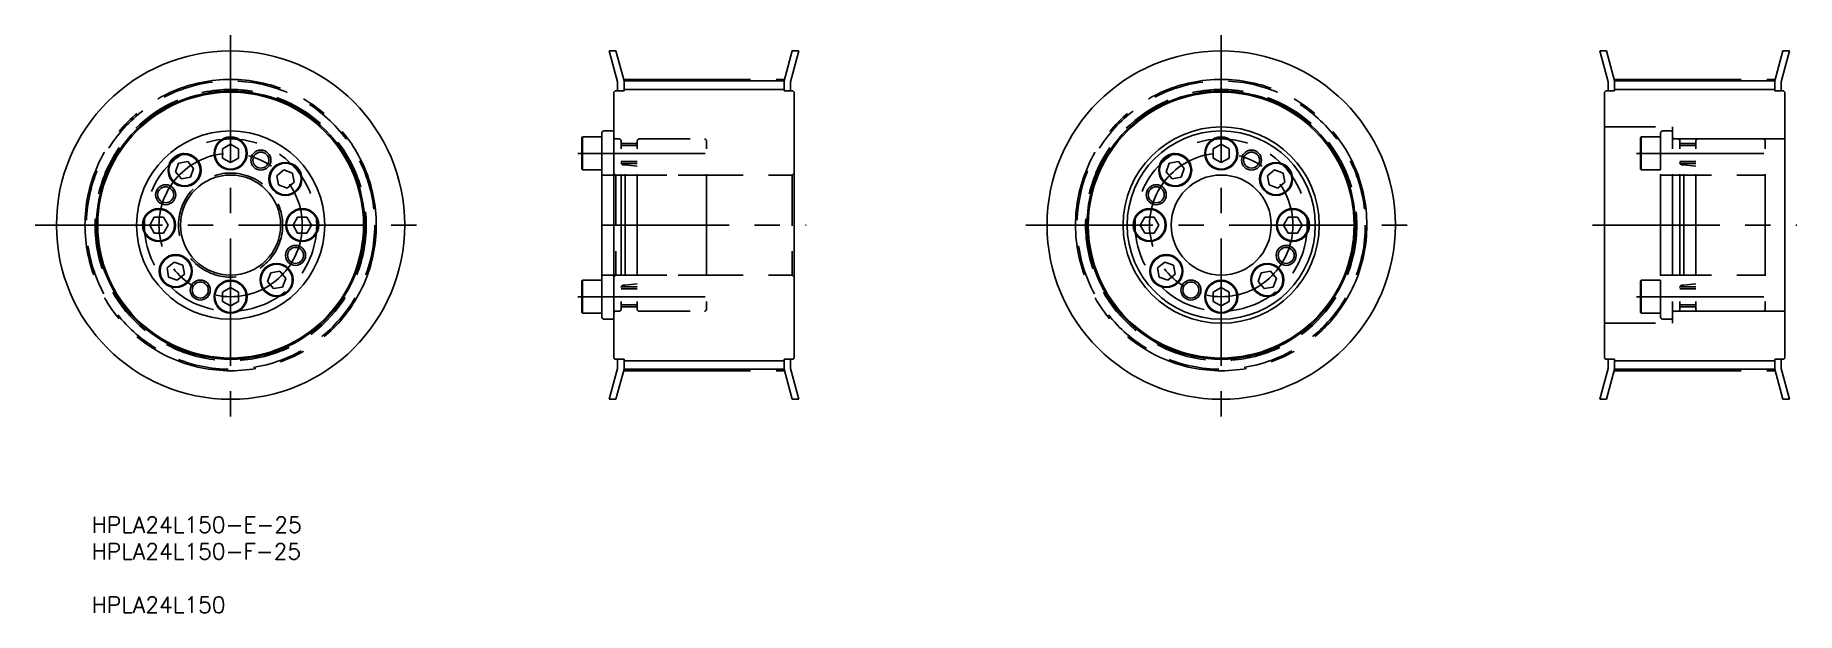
# Model space of a CAD drawing. Extents: x 1 to 441, y 5 to 150.
import ezdxf

# ---------------------------------------------------------------- set-up
doc = ezdxf.new("R2010")
doc.units = 0
doc.linetypes.add('CENTER', pattern=[50.8, 31.75, -6.35, 6.35, -6.35])
doc.linetypes.add('DASHED', pattern=[19.05, 12.7, -6.35])
doc.layers.get('0').update_dxf_attribs({"linetype": 'CONTINUOUS'})
doc.layers.add('CENTER', color=1, linetype='CENTER')
doc.styles.add('MISUMI', font='txt.shx')

# ---------------------------------------------------------------- blocks, each defined once
blk = doc.blocks.new('*U10')
at = {"color": 7, "linetype": 'CONTINUOUS', "style": 'MISUMI'}
for s, p in [('HPLA24L150-E-25', (15.05, 25.31)), ('HPLA24L150-F-25', (15.05, 18.65)), ('HPLA24L150', (15.05, 5.31))]:
    blk.add_text(s, height=4, dxfattribs=at).set_placement(p)

msp = doc.modelspace()

# ---------------------------------------------------------------- linework, layer by layer
at = {"color": 7, "linetype": 'CONTINUOUS'}
for p, q in [((144.33, 145.64), (146.4, 137.93)), ((144.33, 145.64), (145.99, 145.64)), ((145.99, 145.64), (148, 138.14)), ((188, 138.14), (190.01, 145.64)), ((189.6, 137.93), (191.66, 145.64)), ((190.01, 145.64), (191.66, 145.64)), ((391.78, 145.64), (393.85, 137.93)), ((391.78, 145.64), (393.44, 145.64)), ((393.44, 145.64), (395.45, 138.14)), ((435.45, 138.14), (437.46, 145.64)), ((437.05, 137.93), (439.12, 145.64)), ((437.46, 145.64), (439.12, 145.64)), ((146.4, 135.64), (146.4, 137.93)), ((148, 138.14), (188, 138.14)), ((148, 135.64), (148, 138.14)), ((188, 135.64), (188, 138.14)), ((189.6, 135.64), (189.6, 137.93)), ((393.85, 135.64), (393.85, 137.93)), ((395.45, 138.14), (435.45, 138.14)), ((395.45, 135.64), (395.45, 138.14)), ((435.45, 135.64), (435.45, 138.14)), ((437.05, 135.64), (437.05, 137.93)), ((145.5, 135.34), (145.8, 135.64)), ((145.5, 68.94), (145.5, 135.34)), ((145.8, 135.64), (148, 135.64)), ((188, 135.64), (190.2, 135.64)), ((190.2, 135.64), (190.5, 135.34)), ((190.5, 68.94), (190.5, 135.34)), ((392.95, 135.34), (393.25, 135.64)), ((392.95, 68.94), (392.95, 135.34)), ((393.25, 135.64), (395.45, 135.64)), ((435.45, 135.64), (437.65, 135.64)), ((437.65, 135.64), (437.95, 135.34)), ((437.95, 68.94), (437.95, 135.34)), ((137.5, 123.97), (137.61, 124.17)), ((137.5, 116.12), (137.5, 123.97)), ((137.61, 115.92), (137.61, 124.17)), ((137.61, 124.17), (142.5, 124.17)), ((142.5, 102.14), (142.5, 125.14)), ((142.5, 115.92), (142.5, 124.17)), ((143, 125.64), (145, 125.64)), ((145.5, 102.14), (145.5, 125.14)), ((49.73, 122.35), (47.73, 121.2)), ((47.73, 121.2), (47.73, 118.89)), ((47.73, 118.89), (49.73, 117.74)), ((51.73, 121.2), (49.73, 122.35)), ((49.73, 117.74), (51.73, 118.89)), ((50.73, 121.78), (50.73, 121.78)), ((51.23, 121.49), (51.23, 121.49)), ((51.73, 118.89), (51.73, 121.2)), ((142.5, 117.54), (142.5, 122.54)), ((297.18, 122.35), (295.18, 121.2)), ((295.18, 121.2), (295.18, 118.89)), ((295.18, 118.89), (297.18, 117.74)), ((299.18, 121.2), (297.18, 122.35)), ((297.18, 117.74), (299.18, 118.89)), ((298.18, 121.78), (298.18, 121.78)), ((298.68, 121.49), (298.68, 121.49)), ((299.18, 118.89), (299.18, 121.2)), ((36.74, 117.63), (35.95, 115.46)), ((35.95, 115.46), (37.43, 113.69)), ((39.01, 118.03), (36.74, 117.63)), ((40.5, 116.26), (39.01, 118.03)), ((39.71, 114.09), (40.5, 116.26)), ((63.04, 115.92), (61.27, 114.44)), ((61.27, 114.44), (61.67, 112.17)), ((65.21, 115.13), (63.04, 115.92)), ((65.61, 112.86), (65.21, 115.13)), ((137.5, 116.12), (137.61, 115.92)), ((137.61, 115.92), (142.5, 115.92)), ((284.19, 117.63), (283.4, 115.46)), ((283.4, 115.46), (284.89, 113.69)), ((286.47, 118.03), (284.19, 117.63)), ((287.95, 116.26), (286.47, 118.03)), ((287.16, 114.09), (287.95, 116.26)), ((310.49, 115.92), (308.73, 114.44)), ((308.73, 114.44), (309.13, 112.17)), ((312.66, 115.13), (310.49, 115.92)), ((313.07, 112.86), (312.66, 115.13)), ((37.43, 113.69), (39.71, 114.09)), ((61.67, 112.17), (63.84, 111.38)), ((63.84, 111.38), (65.61, 112.86)), ((284.89, 113.69), (287.16, 114.09)), ((309.13, 112.17), (311.3, 111.38)), ((311.3, 111.38), (313.07, 112.86)), ((30.67, 104.14), (29.52, 102.14)), ((29.52, 102.14), (30.67, 100.14)), ((32.98, 104.14), (30.67, 104.14)), ((34.14, 102.14), (32.98, 104.14)), ((32.98, 100.14), (34.14, 102.14)), ((66.47, 104.14), (65.32, 102.14)), ((65.32, 102.14), (66.47, 100.14)), ((68.78, 104.14), (66.47, 104.14)), ((69.94, 102.14), (68.78, 104.14)), ((68.78, 100.14), (69.94, 102.14)), ((142.5, 102.14), (142.5, 79.14)), ((145.5, 102.14), (145.5, 79.14)), ((278.13, 104.14), (276.97, 102.14)), ((276.97, 102.14), (278.13, 100.14)), ((280.44, 104.14), (278.13, 104.14)), ((281.59, 102.14), (280.44, 104.14)), ((280.44, 100.14), (281.59, 102.14)), ((313.93, 104.14), (312.77, 102.14)), ((312.77, 102.14), (313.93, 100.14)), ((316.24, 104.14), (313.93, 104.14)), ((317.39, 102.14), (316.24, 104.14)), ((316.24, 100.14), (317.39, 102.14)), ((30.67, 100.14), (32.98, 100.14)), ((66.47, 100.14), (68.78, 100.14)), ((278.13, 100.14), (280.44, 100.14)), ((313.93, 100.14), (316.24, 100.14)), ((35.61, 92.91), (33.85, 91.43)), ((37.79, 92.12), (35.61, 92.91)), ((283.07, 92.91), (281.3, 91.43)), ((285.24, 92.12), (283.07, 92.91)), ((33.85, 91.43), (34.25, 89.15)), ((34.25, 89.15), (36.42, 88.36)), ((36.42, 88.36), (38.19, 89.85)), ((38.19, 89.85), (37.79, 92.12)), ((59.75, 90.2), (58.96, 88.03)), ((58.96, 88.03), (60.44, 86.26)), ((62.02, 90.6), (59.75, 90.2)), ((63.51, 88.83), (62.02, 90.6)), ((62.72, 86.66), (63.51, 88.83)), ((137.5, 88.17), (137.61, 88.37)), ((137.5, 88.17), (137.5, 80.32)), ((137.61, 88.37), (142.5, 88.37)), ((137.61, 88.37), (137.61, 80.12)), ((142.5, 88.37), (142.5, 80.12)), ((281.3, 91.43), (281.7, 89.15)), ((281.7, 89.15), (283.87, 88.36)), ((283.87, 88.36), (285.64, 89.85)), ((285.64, 89.85), (285.24, 92.12)), ((307.2, 90.2), (306.42, 88.03)), ((306.42, 88.03), (307.9, 86.26)), ((309.48, 90.6), (307.2, 90.2)), ((310.96, 88.83), (309.48, 90.6)), ((310.17, 86.66), (310.96, 88.83)), ((49.73, 86.55), (47.73, 85.4)), ((47.73, 85.4), (47.73, 83.09)), ((51.73, 85.4), (49.73, 86.55)), ((51.73, 83.09), (51.73, 85.4)), ((60.44, 86.26), (62.72, 86.66)), ((142.5, 86.74), (142.5, 81.74)), ((297.18, 86.55), (295.18, 85.4)), ((295.18, 85.4), (295.18, 83.09)), ((299.18, 85.4), (297.18, 86.55)), ((299.18, 83.09), (299.18, 85.4)), ((307.9, 86.26), (310.17, 86.66)), ((47.73, 83.09), (49.73, 81.94)), ((49.73, 81.94), (51.73, 83.09)), ((137.5, 80.32), (137.61, 80.12)), ((137.61, 80.12), (142.5, 80.12)), ((295.18, 83.09), (297.18, 81.94)), ((297.18, 81.94), (299.18, 83.09)), ((143, 78.64), (145, 78.64)), ((144.33, 58.64), (146.4, 66.36)), ((145.5, 68.94), (145.8, 68.64)), ((145.8, 68.64), (148, 68.64)), ((145.99, 58.64), (148, 66.14)), ((146.4, 68.64), (146.4, 66.36)), ((148, 68.64), (148, 66.14)), ((148, 66.14), (188, 66.14)), ((188, 68.64), (190.2, 68.64)), ((188, 68.64), (188, 66.14)), ((188, 66.14), (190.01, 58.64)), ((189.6, 68.64), (189.6, 66.36)), ((189.6, 66.36), (191.66, 58.64)), ((190.2, 68.64), (190.5, 68.94)), ((391.78, 58.64), (393.85, 66.36)), ((392.95, 68.94), (393.25, 68.64)), ((393.25, 68.64), (395.45, 68.64)), ((393.44, 58.64), (395.45, 66.14)), ((393.85, 68.64), (393.85, 66.36)), ((395.45, 68.64), (395.45, 66.14)), ((395.45, 66.14), (435.45, 66.14)), ((435.45, 68.64), (437.65, 68.64)), ((435.45, 68.64), (435.45, 66.14)), ((435.45, 66.14), (437.46, 58.64)), ((437.05, 68.64), (437.05, 66.36)), ((437.05, 66.36), (439.12, 58.64)), ((437.65, 68.64), (437.95, 68.94)), ((144.33, 58.64), (145.99, 58.64)), ((190.01, 58.64), (191.66, 58.64)), ((391.78, 58.64), (393.44, 58.64)), ((437.46, 58.64), (439.12, 58.64))]:
    msp.add_line(p, q, dxfattribs=at)
at = {"color": 3, "linetype": 'CONTINUOUS'}
for p, q in [((148, 136.01), (188, 136.01)), ((395.45, 136.01), (435.45, 136.01)), ((148, 68.27), (188, 68.27)), ((395.45, 68.27), (435.45, 68.27))]:
    msp.add_line(p, q, dxfattribs=at)
at = {"color": 3, "linetype": 'DASHED'}
for p, q in [((145.91, 123.64), (146.8, 123.64)), ((151.8, 123.64), (168.1, 123.64)), ((392.95, 126.64), (409.95, 126.64)), ((401.95, 123.97), (402.07, 124.17)), ((401.95, 116.12), (401.95, 123.97)), ((402.07, 115.92), (402.07, 124.17)), ((402.07, 124.17), (406.95, 124.17)), ((406.95, 102.14), (406.95, 125.14)), ((406.95, 115.92), (406.95, 124.17)), ((407.45, 125.64), (409.45, 125.64)), ((409.95, 123.64), (409.95, 126.64)), ((409.95, 102.14), (409.95, 125.14)), ((409.95, 123.64), (437.95, 123.64)), ((410.36, 123.64), (411.25, 123.64)), ((416.25, 123.64), (432.55, 123.64)), ((147.3, 102.14), (147.3, 123.14)), ((151.3, 122.54), (147.3, 122.54)), ((151.3, 122.04), (147.3, 122.04)), ((151.3, 102.14), (151.3, 123.14)), ((168.6, 102.14), (168.6, 123.14)), ((406.95, 117.54), (406.95, 122.54)), ((411.75, 102.14), (411.75, 123.14)), ((415.75, 122.54), (411.75, 122.54)), ((415.75, 122.04), (411.75, 122.04)), ((415.75, 102.14), (415.75, 123.14)), ((433.05, 102.14), (433.05, 123.14)), ((142.5, 114.64), (168.6, 114.64)), ((145.5, 115.14), (146, 114.64)), ((146, 114.64), (190, 114.64)), ((146, 114.64), (146, 89.64)), ((151.3, 118.04), (147.3, 118.04)), ((151.3, 117.54), (147.3, 117.54)), ((147.9, 117.17), (148.3, 117.17)), ((148.3, 102.14), (148.3, 117.17)), ((148.3, 117.17), (151.3, 116.83)), ((190.5, 115.14), (190, 114.64)), ((190, 114.64), (190, 89.64)), ((401.95, 116.12), (402.07, 115.92)), ((402.07, 115.92), (406.95, 115.92)), ((406.95, 114.64), (433.05, 114.64)), ((415.75, 118.04), (411.75, 118.04)), ((415.75, 117.54), (411.75, 117.54)), ((412.35, 117.17), (412.75, 117.17)), ((412.75, 102.14), (412.75, 117.17)), ((412.75, 117.17), (415.75, 116.83)), ((147.3, 102.14), (147.3, 81.14)), ((148.3, 102.14), (148.3, 87.12)), ((151.3, 102.14), (151.3, 81.14)), ((168.6, 102.14), (168.6, 81.14)), ((406.95, 102.14), (406.95, 79.14)), ((409.95, 102.14), (409.95, 79.14)), ((411.75, 102.14), (411.75, 81.14)), ((412.75, 102.14), (412.75, 87.12)), ((415.75, 102.14), (415.75, 81.14)), ((433.05, 102.14), (433.05, 81.14)), ((142.5, 89.64), (168.6, 89.64)), ((145.5, 89.14), (146, 89.64)), ((146, 89.64), (190, 89.64)), ((190.5, 89.14), (190, 89.64)), ((401.95, 88.17), (402.07, 88.37)), ((401.95, 88.17), (401.95, 80.32)), ((402.07, 88.37), (406.95, 88.37)), ((402.07, 88.37), (402.07, 80.12)), ((406.95, 89.64), (433.05, 89.64)), ((406.95, 88.37), (406.95, 80.12)), ((151.3, 86.74), (147.3, 86.74)), ((151.3, 86.24), (147.3, 86.24)), ((147.9, 87.12), (148.3, 87.12)), ((148.3, 87.12), (151.3, 87.46)), ((406.95, 86.74), (406.95, 81.74)), ((415.75, 86.74), (411.75, 86.74)), ((415.75, 86.24), (411.75, 86.24)), ((412.35, 87.12), (412.75, 87.12)), ((412.75, 87.12), (415.75, 87.46)), ((145.91, 80.64), (146.8, 80.64)), ((151.3, 82.24), (147.3, 82.24)), ((151.3, 81.74), (147.3, 81.74)), ((151.8, 80.64), (168.1, 80.64)), ((401.95, 80.32), (402.07, 80.12)), ((402.07, 80.12), (406.95, 80.12)), ((409.95, 80.64), (409.95, 77.64)), ((409.95, 80.64), (437.95, 80.64)), ((410.36, 80.64), (411.25, 80.64)), ((415.75, 82.24), (411.75, 82.24)), ((415.75, 81.74), (411.75, 81.74)), ((416.25, 80.64), (432.55, 80.64)), ((392.95, 77.64), (409.95, 77.64)), ((407.45, 78.64), (409.45, 78.64))]:
    msp.add_line(p, q, dxfattribs=at)
at = {"color": 7, "linetype": 'CONTINUOUS'}
for centre, radius in [((49.73, 102.14), 43.5), ((297.18, 102.14), 43.5), ((49.73, 102.14), 33.5), ((49.73, 102.14), 33.2), ((297.18, 102.14), 33.5), ((297.18, 102.14), 33.2), ((49.73, 102.14), 23.5), ((49.73, 120.04), 4.12), ((49.73, 120.04), 3.92), ((297.18, 102.14), 24.5), ((297.18, 102.14), 23.5), ((297.18, 120.04), 4.12), ((297.18, 120.04), 3.92), ((38.22, 115.86), 4.12), ((38.22, 115.86), 3.92), ((57.29, 118.37), 2), ((285.68, 115.86), 4.12), ((285.68, 115.86), 3.92), ((304.75, 118.37), 2.5), ((304.75, 118.37), 2), ((49.73, 102.14), 12.5), ((63.44, 113.65), 4.12), ((63.44, 113.65), 3.92), ((297.18, 102.14), 12.5), ((310.9, 113.65), 4.12), ((310.9, 113.65), 3.92), ((33.51, 109.71), 2), ((280.96, 109.71), 2.5), ((280.96, 109.71), 2), ((31.83, 102.14), 4.12), ((31.83, 102.14), 3.92), ((67.63, 102.14), 4.12), ((67.63, 102.14), 3.92), ((279.28, 102.14), 4.12), ((279.28, 102.14), 3.92), ((315.08, 102.14), 4.12), ((315.08, 102.14), 3.92), ((313.41, 94.58), 2.5), ((36.02, 90.64), 4.12), ((36.02, 90.64), 3.92), ((61.23, 88.43), 4.12), ((65.95, 94.58), 2), ((283.47, 90.64), 4.12), ((283.47, 90.64), 3.92), ((308.69, 88.43), 4.12), ((313.41, 94.58), 2), ((49.73, 84.24), 4.12), ((49.73, 84.24), 3.92), ((61.23, 88.43), 3.92), ((289.62, 85.92), 2.5), ((297.18, 84.24), 4.12), ((297.18, 84.24), 3.92), ((308.69, 88.43), 3.92), ((42.16, 85.92), 2), ((289.62, 85.92), 2)]:
    msp.add_circle(centre, radius, dxfattribs=at)
at = {"color": 3, "linetype": 'DASHED'}
for centre, radius in [((49.73, 102.14), 36), ((297.18, 102.14), 36), ((49.73, 102.14), 33.87), ((297.18, 102.14), 33.87), ((49.73, 102.14), 21.5), ((297.18, 102.14), 21.5), ((49.73, 102.14), 13)]:
    msp.add_circle(centre, radius, dxfattribs=at)
at = {"color": 3}
for centre in [(57.29, 118.37), (33.51, 109.71), (65.95, 94.58), (42.16, 85.92)]:
    msp.add_circle(centre, 2.5, dxfattribs=at)
at = {"color": 7, "linetype": 'CONTINUOUS'}
for centre, start, end in [((143, 125.14), 90, 180), ((145, 125.14), 0, 90), ((143, 79.14), 180, 270), ((145, 79.14), 270, 0)]:
    msp.add_arc(centre, 0.5, start, end, dxfattribs=at)
at = {"color": 3, "linetype": 'DASHED'}
for centre, radius, start, end in [((145.91, 124.05), 0.41, 180, 270), ((146.8, 123.14), 0.5, 0, 90), ((151.8, 123.14), 0.5, 90, 180), ((168.1, 123.14), 0.5, 0, 90), ((407.45, 125.14), 0.5, 90, 180), ((409.45, 125.14), 0.5, 0, 90), ((410.36, 124.05), 0.41, 180, 270), ((411.25, 123.14), 0.5, 0, 90), ((416.25, 123.14), 0.5, 90, 180), ((432.55, 123.14), 0.5, 0, 90), ((147.9, 117.77), 0.6, 180.0007, 270), ((412.35, 117.77), 0.6, 180.0007, 270), ((147.9, 86.52), 0.6, 90, 179.9993), ((412.35, 86.52), 0.6, 90, 179.9993), ((145.91, 80.23), 0.41, 90, 180), ((146.8, 81.14), 0.5, 270, 0), ((151.8, 81.14), 0.5, 180, 270), ((168.1, 81.14), 0.5, 270, 0), ((410.36, 80.23), 0.41, 90, 180), ((411.25, 81.14), 0.5, 270, 0), ((416.25, 81.14), 0.5, 180, 270), ((432.55, 81.14), 0.5, 270, 0), ((407.45, 79.14), 0.5, 180, 270), ((409.45, 79.14), 0.5, 270, 0)]:
    msp.add_arc(centre, radius, start, end, dxfattribs=at)
at = {"layer": 'CENTER', "color": 1, "linetype": 'CENTER'}
for p, q in [((49.73, 149.55), (49.73, 53.06)), ((297.18, 149.55), (297.18, 53.06)), ((147.89, 138.53), (188.1, 138.53)), ((395.35, 138.53), (435.55, 138.53)), ((136.5, 120.04), (169.6, 120.04)), ((400.95, 120.04), (434.05, 120.04)), ((0.93, 102.14), (97.29, 102.14)), ((142.5, 102.14), (193.5, 102.14)), ((248.38, 102.14), (344.75, 102.14)), ((389.95, 102.14), (440.95, 102.14)), ((136.5, 84.24), (169.6, 84.24)), ((400.95, 84.24), (434.05, 84.24)), ((147.89, 65.76), (188.1, 65.76)), ((395.35, 65.76), (435.55, 65.76))]:
    msp.add_line(p, q, dxfattribs=at)
for centre, radius in [((49.73, 102.14), 36.38), ((297.18, 102.14), 36.38), ((49.73, 102.14), 17.9), ((297.18, 102.14), 17.9)]:
    msp.add_circle(centre, radius, dxfattribs=at)

# ---------------------------------------------------------------- block references
at = {"color": 7, "linetype": 'CONTINUOUS'}
msp.add_blockref('*U10', (0, 0), dxfattribs=at)

doc.saveas('drawing.dxf')
